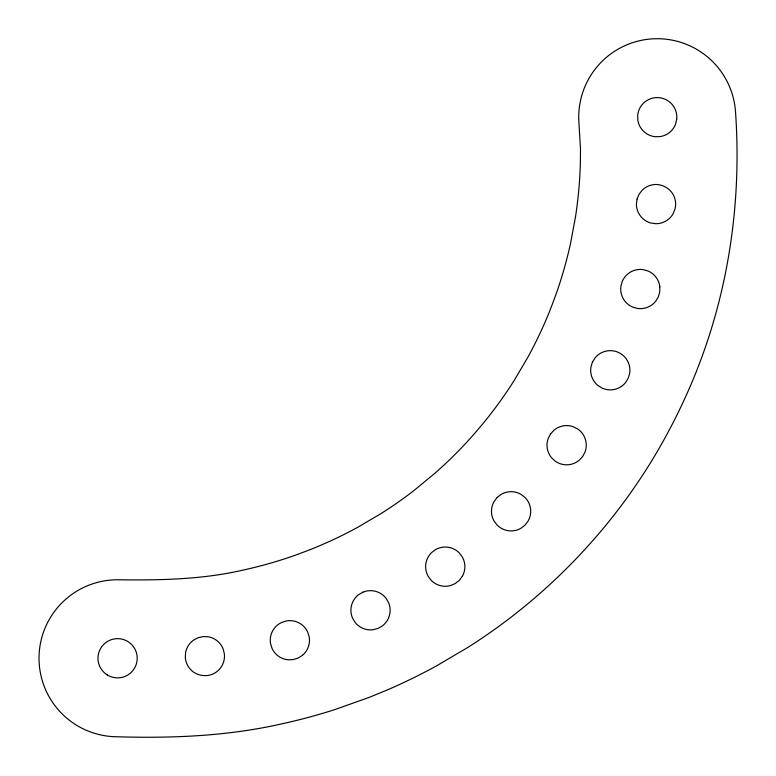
<?xml version="1.0" encoding="UTF-8"?>
<svg xmlns="http://www.w3.org/2000/svg" width="776" height="776" viewBox="0 0 776 776"><rect width="100%" height="100%" fill="white"/><g stroke="black" fill="none" stroke-linecap="round" stroke-linejoin="round"><path stroke-width="1.16" d="M580.506 149.137L580.37 162.688A428.313 428.313 0 0 1 575.53 216.64L570.573 243.276A428.313 428.313 0 0 1 555.645 295.346L550.892 308.033A428.313 428.313 0 0 1 527.942 357.105L514.197 380.453A428.313 428.313 0 0 1 482.4 424.307L473.612 434.618A428.313 428.313 0 0 1 435.307 472.923L414.413 490.18A428.313 428.313 0 0 1 381.142 513.508L357.794 527.263A428.313 428.313 0 0 1 308.722 550.203L296.034 554.956A428.313 428.313 0 0 1 243.965 569.885C202.827 579.517 160.448 580.351 118.418 579.779A78.492 78.492 0 0 0 39.023 657.35A78.492 78.492 0 0 0 116.604 736.754C172.049 738.442 227.931 736.182 282.192 723.765A578.809 578.809 0 0 0 335.213 709.468L369.706 697.178L386.642 690.213A578.809 578.809 0 0 0 436.015 666.167L467.569 647.582A578.809 578.809 0 0 0 512.529 616.066C551.115 586.122 585.899 551.329 615.843 512.752A578.809 578.809 0 0 0 647.368 467.782C666.72 437.13 683.103 404.655 696.596 371.015L696.955 369.929C729.052 288.74 741.555 200.392 735.619 113.412A78.492 78.492 0 0 0 653.421 38.8A78.492 78.492 0 0 0 578.818 120.998L580.506 149.137M659.833 286.79L659.745 291.912L658.349 296.839L655.71 301.233A19.623 19.623 0 0 1 637.465 308.45L632.537 307.044A19.623 19.623 0 0 1 620.926 286.16L622.333 281.232A19.623 19.623 0 0 1 643.217 269.631L648.144 271.037A19.623 19.623 0 0 1 659.833 286.79M185.542 652.791L185.338 657.912A19.623 19.623 0 0 0 192.332 671.201C197.715 675.537 205.145 676.808 211.673 674.528A19.623 19.623 0 0 0 224.419 654.323L223.294 649.328A19.623 19.623 0 0 0 208.21 636.776L203.089 636.582L198.093 637.707L193.554 640.093A19.623 19.623 0 0 0 185.542 652.791M637.067 199.015L636.398 204.098A19.623 19.623 0 0 0 650.938 223.051L656.021 223.721A19.623 19.623 0 0 0 673.015 213.914L674.975 209.18A19.623 19.623 0 0 0 673.025 194.291C669.475 188.326 662.927 184.649 656.03 184.475A19.623 19.623 0 0 0 642.15 190.217L639.036 194.281L637.067 199.015M676.75 119.097L675.595 124.092A19.623 19.623 0 0 1 660.434 136.557L655.322 136.731A19.623 19.623 0 0 1 637.862 120.425L637.688 115.304A19.623 19.623 0 0 1 659.115 97.669A19.623 19.623 0 0 1 676.75 119.097M592.389 362.217L590.924 367.126A19.623 19.623 0 0 0 597.879 385.468L602.244 388.165A19.623 19.623 0 0 0 625.495 382.675L628.182 378.319L629.656 373.411A19.623 19.623 0 0 0 595.085 357.862L592.389 362.217M550.475 434.056L548.137 438.615A19.623 19.623 0 0 0 551.688 457.918L555.49 461.351A19.623 19.623 0 0 0 579.352 460.129L582.786 456.327L585.123 451.768A19.623 19.623 0 0 0 577.771 429.031L573.202 426.703A19.623 19.623 0 0 0 553.909 430.253L550.475 434.056M497.222 497.416L494.099 501.48A19.623 19.623 0 0 0 494.099 521.103L497.222 525.168A19.623 19.623 0 0 0 520.909 528.291L524.974 525.168L528.087 521.103A19.623 19.623 0 0 0 524.974 497.416L520.909 494.302A19.623 19.623 0 0 0 501.286 494.302L497.222 497.416M462.244 576.461L459.12 580.526L455.056 583.639L450.322 585.608A19.623 19.623 0 0 1 431.369 580.526L428.255 576.461A19.623 19.623 0 0 1 431.369 552.774L435.433 549.65A19.623 19.623 0 0 1 459.12 552.774L462.244 556.838A19.623 19.623 0 0 1 462.244 576.461M302.524 655.264L298.207 658.029L293.328 659.571L288.206 659.804A19.623 19.623 0 0 1 272.114 648.581L270.562 643.702A19.623 19.623 0 0 1 281.552 622.488L286.431 620.936A19.623 19.623 0 0 1 307.645 631.926L309.197 636.815A19.623 19.623 0 0 1 302.524 655.264M362.974 592.156L358.541 594.726A19.623 19.623 0 0 0 352.401 617.812L354.971 622.245A19.623 19.623 0 0 0 373.11 629.724L378.058 628.385L382.49 625.815A19.623 19.623 0 0 0 388.63 602.729L386.06 598.296A19.623 19.623 0 0 0 362.974 592.156M107.35 674.994A19.623 19.623 0 0 0 137.206 658.756A19.623 19.623 0 0 0 108.213 641.024A19.623 19.623 0 0 0 107.35 674.994"/></g></svg>
